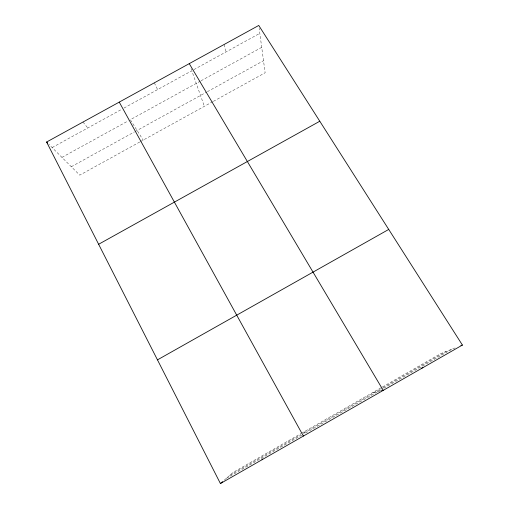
<?xml version="1.0" encoding="UTF-8"?>
<svg xmlns="http://www.w3.org/2000/svg" width="509" height="509" viewBox="0 0 509 509"><rect width="100%" height="100%" fill="white"/><g stroke="black" fill="none" stroke-linecap="round" stroke-linejoin="round"><path stroke-width="0.38" stroke-dasharray="2.54 1.91" d="M304.312 431.657L303.816 434.005L381.126 389.767M224.214 480.222L233.167 472.365L300.902 433.611M301.582 433.223L381.731 387.368M382.412 386.98L440.934 353.5L455.205 347.889M229.966 475.171L300.654 434.724M304.083 432.765L382.291 388.017M382.978 387.623L446.323 351.382M226.384 478.314L301.748 435.189M383.869 388.195L452.361 349.009M139.74 142.011L79.748 175.141L48.813 144.251M140.427 141.629L212.654 101.749M213.347 101.367L265.138 72.768L259.145 28.326M52.141 147.572L121.867 109.231M123.942 108.086L191.778 70.776L204.351 106.33M193.865 69.625L259.819 33.352M61.958 157.376L128.249 120.862M200.349 81.154L130.336 119.71L143.182 140.109M201.03 80.778L261.709 47.356M71.317 166.717L134.357 131.952M135.044 131.57L206.686 92.059M207.373 91.684L263.516 60.717M372.868 392.439L379.924 391.033M82.999 122.039L87.764 127.982M154.322 82.84L157.58 89.584M191.028 68.632L191.53 70.064M224.068 44.512L225.862 52.033"/><path stroke-width="0.76" d="M303.542 435.322L303.383 436.067L119.259 102.112M261.989 459.761L262.759 458.876M220.416 483.55L462.401 345.057L258.757 25.45L46.599 142.036L220.416 483.55L222.586 481.648M157.466 359.863L388.723 229.432M98.631 244.269L319.786 121.237M460.944 345.63L462.401 345.057M421.541 368.115L422.896 367.67M381.464 390.727L383.226 390.371L189.259 63.644M46.599 142.036L47.706 143.144"/></g></svg>
